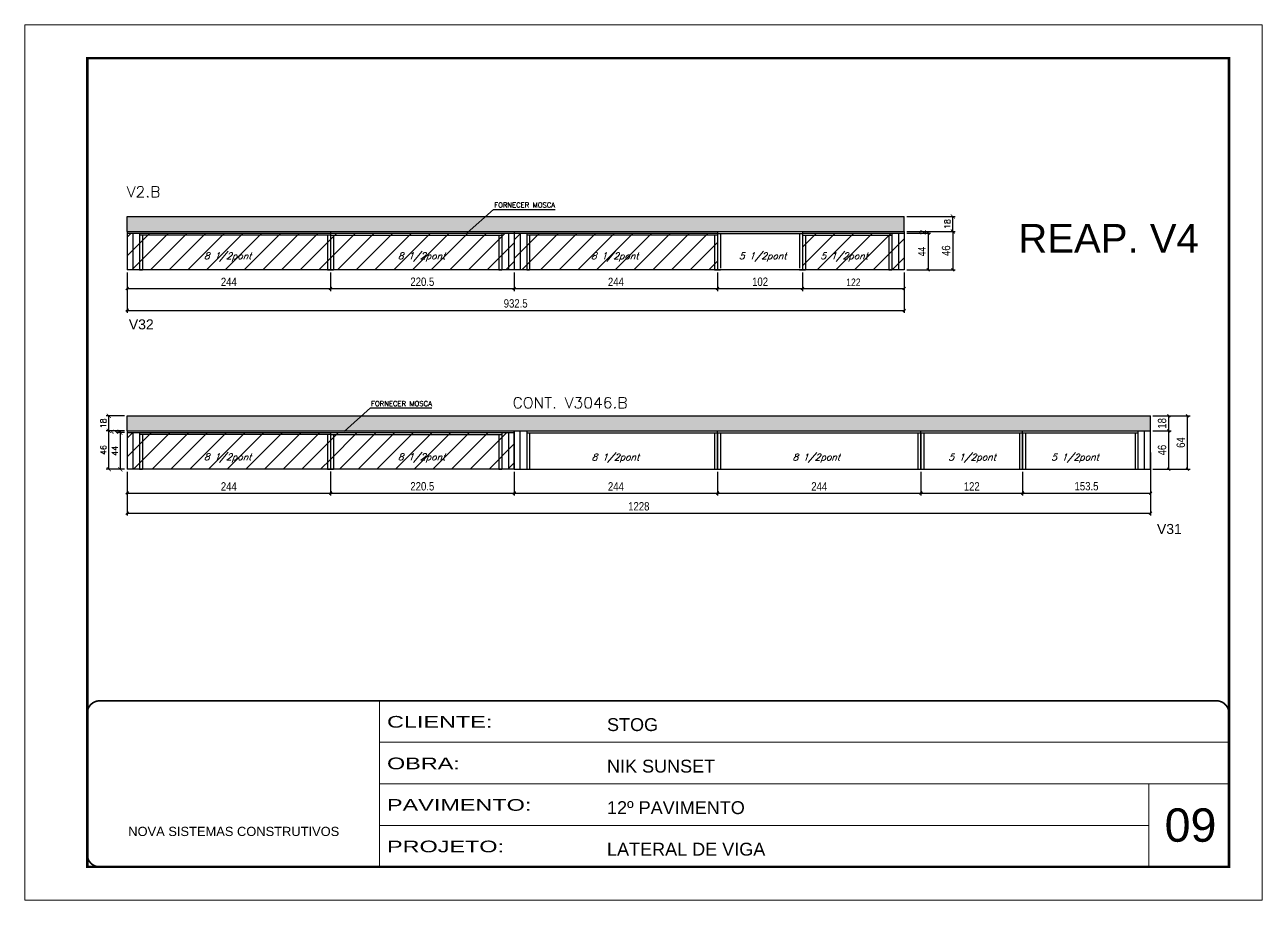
# Model space of a CAD drawing. Extents: x -10448 to -1189, y -11772 to 17235.
# Drawn here: x -10448 to -8963, y 13497 to 14547 of the extents above; entities that cross this region are included whole.
import ezdxf

# ---------------------------------------------------------------- set-up
doc = ezdxf.new("R2010")
doc.units = 0
doc.linetypes.add('CONTINUO', pattern=[0])
doc.linetypes.add('DASHED', pattern=[0.75, 0.5, -0.25])
for name, color, linetype in [('5', 5, 'Continuous'), ('COTA', 241, 'Continuous'), ('Painéis', 200, 'Continuous'), ('PONTALETE', 7, 'Continuous'), ('Reaproveitamento', 251, 'Continuous'), ('SARR_2.2x7', 40, 'Continuous'), ('SARR_3.5x7', 81, 'Continuous'), ('texto', 7, 'Continuous')]:
    doc.layers.add(name, color=color, linetype=linetype)
for name, color, linetype, lineweight in [('CARIMBO', 255, 'Continuous', 9), ('Folhas', 255, 'Continuous', 9), ('SARRAFO DE PRESSAO', 251, 'DASHED', 9), ('Texto Seção', 7, 'Continuous', 15)]:
    doc.layers.add(name, color=color, linetype=linetype, lineweight=lineweight)
doc.styles.add('ARIAL', font='arial.ttf')
doc.styles.add('COTA TECNICA', font='techl___.ttf', dxfattribs={"height": 10})
doc.styles.add('COTA TECNICA-50', font='techl___.ttf', dxfattribs={"height": 9})
doc.styles.add('REGUA-120', font='ROMANS.shx', dxfattribs={"height": 15})
doc.styles.add('Romans', font='romans.shx')
doc.styles.get("Standard").update_dxf_attribs({"font": 'arial.ttf'})
doc.styles.add('Tecnologia', font='')
doc.styles.get('Tecnologia').set_extended_font_data('Forgotten Futurist')
doc.dimstyles.new('COTA PAINEL-50', dxfattribs={"dimtxt": 9, "dimasz": 3, "dimexe": 3, "dimexo": 3, "dimgap": 3, "dimtad": 1, "dimdec": 1, "dimzin": 12, "dimdsep": 46, "dimtxsty": 'COTA TECNICA-50', "dimblk1": 'OBLIQUE', "dimblk2": 'OBLIQUE', "dimsah": 1, "dimcen": 0.9, "dimclrd": 4, "dimclre": 4, "dimclrt": 240, "dimadec": 1, "dimazin": 3, "dimtfac": 1, "dimtdec": 1, "dimtmove": 0, "dimatfit": 3, "dimfxl": 1, "dimtolj": 1, "dimtzin": 12, "dimarcsym": 0})
doc.dimstyles.new('Cota Paínel', dxfattribs={"dimtxt": 7, "dimasz": 5, "dimexe": 3, "dimexo": 3, "dimgap": 3, "dimtad": 1, "dimdec": 1, "dimzin": 12, "dimdsep": 46, "dimtxsty": 'Romans', "dimblk": 'ARCHTICK', "dimcen": 0, "dimclrd": 4, "dimclre": 4, "dimclrt": 1, "dimadec": 1, "dimazin": 3, "dimtfac": 1, "dimtdec": 1, "dimtmove": 0, "dimatfit": 3, "dimldrblk": 'OBLIQUE', "dimfxl": 1, "dimtolj": 1, "dimtzin": 12, "dimarcsym": 0})
doc.dimstyles.new('PAINEL', dxfattribs={"dimtxt": 10, "dimasz": 3, "dimexe": 3, "dimexo": 3, "dimgap": 3, "dimtad": 1, "dimdec": 1, "dimzin": 12, "dimdsep": 46, "dimtxsty": 'COTA TECNICA', "dimblk1": 'OBLIQUE', "dimblk2": 'OBLIQUE', "dimsah": 1, "dimcen": 0.9, "dimclrd": 4, "dimclre": 4, "dimclrt": 240, "dimadec": 1, "dimazin": 3, "dimtfac": 1, "dimtdec": 1, "dimtmove": 0, "dimatfit": 3, "dimfxl": 1, "dimtolj": 1, "dimtzin": 12, "dimarcsym": 0})
pattern_1 = [(45, (-139570.518, -17090.327), (-11.2253202, 11.2253202), [])]
pattern_2 = [(45, (-139570.518, -17107.024), (-11.2253202, 11.2253202), [])]

# ---------------------------------------------------------------- blocks, each defined once
blk = doc.blocks.new('9999999999')
at = {"color": 30, "linetype": 'CONTINUO'}
for p, q in [((98564.6, 34230.2), (98564.6, 34429.4)), ((98564.6, 34379.6), (99584, 34379.6)), ((98564.6, 34329.8), (99488, 34329.8)), ((99584, 34329.8), (99488, 34329.8)), ((99488, 34329.8), (99488, 34230.2)), ((98564.6, 34280), (99488, 34280))]:
    blk.add_line(p, q, dxfattribs=at)
at = {"color": 30, "linetype": 'CONTINUO', "const_width": 2}
blk.add_lwpolyline([(99584, 34230.2), (99584, 34414.4, 0.414214), (99569, 34429.4), (98229, 34429.4, 0.414214), (98214, 34414.4), (98214, 34245.2, 0.414214), (98229, 34230.2), (99584, 34230.2)], format="xyb", dxfattribs=at)
at = {"layer": 'Folhas'}
blk.add_lwpolyline([(98139, 34190.2), (99624, 34190.2), (99624, 35240.2), (98139, 35240.2)], close=True, dxfattribs=at)
at = {"layer": 'Folhas', "color": 30, "const_width": 3}
blk.add_lwpolyline([(98214, 34230.2), (99584, 34230.2), (99584, 35200.2), (98214, 35200.2)], close=True, dxfattribs=at)
at = {"color": 7, "linetype": 'Continuous', "ltscale": 5, "style": 'ARIAL'}
for s, height, p in [('STOG', 15.48, (98837.7, 34393.1)), ('NIK SUNSET', 15.48, (98837.7, 34343.3)), ('12º PAVIMENTO', 15.483, (98837.7, 34293.5)), ('NOVA SISTEMAS CONSTRUTIVOS', 11.059, (98263.2, 34267.2)), ('LATERAL DE VIGA', 15.483, (98837.7, 34243.7))]:
    blk.add_text(s, height=height, dxfattribs=at).set_placement(p)
at = {"layer": 'Folhas', "color": 7, "style": 'Tecnologia', "width": 1.5}
for s, p in [('CLIENTE:', (98573.7, 34397.2)), ('OBRA:', (98573.7, 34347.3)), ('PAVIMENTO:', (98573.7, 34297.5)), ('PROJETO:', (98573.7, 34247.7))]:
    blk.add_text(s, height=14, dxfattribs=at).set_placement(p)
blk = doc.blocks.new('_Oblique')
at = {"color": 0, "linetype": 'ByBlock', "lineweight": -2}
blk.add_line((-0.5, -0.5), (0.5, 0.5), dxfattribs=at)
blk = doc.blocks.new('*D129')
at = {"layer": 'COTA', "color": 4, "linetype": 'ByBlock', "lineweight": -2, "transparency": 16777216}
for p, q in [((-10325.4, 14250.1), (-10325.4, 14227.7)), ((-10081.4, 14250.1), (-10081.4, 14227.7)), ((-10325.4, 14230.7), (-10081.4, 14230.7))]:
    blk.add_line(p, q, dxfattribs=at)
at = {"layer": 'Defpoints', "color": 0, "linetype": 'ByBlock', "transparency": 16777216}
for p in [(-10325.4, 14253.1), (-10081.4, 14253.1), (-10081.4, 14230.7)]:
    blk.add_point(p, dxfattribs=at)
at = {"layer": 'COTA', "color": 4, "linetype": 'ByBlock', "lineweight": -2, "transparency": 16777216, "xscale": 3, "yscale": 3, "zscale": 3, "rotation": 180}
blk.add_blockref('_Oblique', (-10325.4, 14230.7), dxfattribs=at)
at = {"layer": 'COTA', "color": 4, "linetype": 'ByBlock', "lineweight": -2, "transparency": 16777216, "xscale": 3, "yscale": 3, "zscale": 3}
blk.add_blockref('_Oblique', (-10081.4, 14230.7), dxfattribs=at)
at = {"layer": 'COTA', "color": 240, "linetype": 'ByBlock', "transparency": 16777216, "insert": (-10203.4, 14238.7), "char_height": 10, "attachment_point": 5, "style": 'COTA TECNICA'}
blk.add_mtext('\\A1;244', dxfattribs=at)
blk = doc.blocks.new('*D130')
at = {"layer": 'COTA', "color": 4, "linetype": 'ByBlock', "lineweight": -2, "transparency": 16777216}
for p, q in [((-10081.4, 14250.1), (-10081.4, 14227.7)), ((-9860.9, 14250.1), (-9860.9, 14227.7)), ((-10081.4, 14230.7), (-9860.9, 14230.7))]:
    blk.add_line(p, q, dxfattribs=at)
at = {"layer": 'Defpoints', "color": 0, "linetype": 'ByBlock', "transparency": 16777216}
for p in [(-10081.4, 14253.1), (-9860.9, 14253.1), (-9860.9, 14230.7)]:
    blk.add_point(p, dxfattribs=at)
at = {"layer": 'COTA', "color": 4, "linetype": 'ByBlock', "lineweight": -2, "transparency": 16777216, "xscale": 3, "yscale": 3, "zscale": 3, "rotation": 180}
blk.add_blockref('_Oblique', (-10081.4, 14230.7), dxfattribs=at)
at = {"layer": 'COTA', "color": 4, "linetype": 'ByBlock', "lineweight": -2, "transparency": 16777216, "xscale": 3, "yscale": 3, "zscale": 3}
blk.add_blockref('_Oblique', (-9860.9, 14230.7), dxfattribs=at)
at = {"layer": 'COTA', "color": 240, "linetype": 'ByBlock', "transparency": 16777216, "insert": (-9971.2, 14238.8), "char_height": 10, "attachment_point": 5, "style": 'COTA TECNICA'}
blk.add_mtext('\\A1;220.5', dxfattribs=at)
blk = doc.blocks.new('*D131')
at = {"layer": 'COTA', "color": 4, "linetype": 'ByBlock', "lineweight": -2, "transparency": 16777216}
for p, q in [((-10325.4, 14250.1), (-10325.4, 14201.5)), ((-9392.9, 14250.1), (-9392.9, 14201.5)), ((-10325.4, 14204.5), (-9392.9, 14204.5))]:
    blk.add_line(p, q, dxfattribs=at)
at = {"layer": 'Defpoints', "color": 0, "linetype": 'ByBlock', "transparency": 16777216}
for p in [(-10325.4, 14253.1), (-9392.9, 14253.1), (-9392.9, 14204.5)]:
    blk.add_point(p, dxfattribs=at)
at = {"layer": 'COTA', "color": 4, "linetype": 'ByBlock', "lineweight": -2, "transparency": 16777216, "xscale": 3, "yscale": 3, "zscale": 3, "rotation": 180}
blk.add_blockref('_Oblique', (-10325.4, 14204.5), dxfattribs=at)
at = {"layer": 'COTA', "color": 4, "linetype": 'ByBlock', "lineweight": -2, "transparency": 16777216, "xscale": 3, "yscale": 3, "zscale": 3}
blk.add_blockref('_Oblique', (-9392.9, 14204.5), dxfattribs=at)
at = {"layer": 'COTA', "color": 240, "linetype": 'ByBlock', "transparency": 16777216, "insert": (-9859.2, 14212.8), "char_height": 10, "attachment_point": 5, "style": 'COTA TECNICA'}
blk.add_mtext('\\A1;932.5', dxfattribs=at)
blk = doc.blocks.new('*D138')
at = {"layer": 'COTA', "color": 4, "linetype": 'ByBlock', "lineweight": -2, "transparency": 16777216}
for p, q in [((-9860.9, 14250.1), (-9860.9, 14227.7)), ((-9616.9, 14250.1), (-9616.9, 14227.7)), ((-9860.9, 14230.7), (-9616.9, 14230.7))]:
    blk.add_line(p, q, dxfattribs=at)
at = {"layer": 'Defpoints', "color": 0, "linetype": 'ByBlock', "transparency": 16777216}
for p in [(-9860.9, 14253.1), (-9616.9, 14253.1), (-9616.9, 14230.7)]:
    blk.add_point(p, dxfattribs=at)
at = {"layer": 'COTA', "color": 4, "linetype": 'ByBlock', "lineweight": -2, "transparency": 16777216, "xscale": 3, "yscale": 3, "zscale": 3, "rotation": 180}
blk.add_blockref('_Oblique', (-9860.9, 14230.7), dxfattribs=at)
at = {"layer": 'COTA', "color": 4, "linetype": 'ByBlock', "lineweight": -2, "transparency": 16777216, "xscale": 3, "yscale": 3, "zscale": 3}
blk.add_blockref('_Oblique', (-9616.9, 14230.7), dxfattribs=at)
at = {"layer": 'COTA', "color": 240, "linetype": 'ByBlock', "transparency": 16777216, "insert": (-9738.9, 14238.7), "char_height": 10, "attachment_point": 5, "style": 'COTA TECNICA'}
blk.add_mtext('\\A1;244', dxfattribs=at)
blk = doc.blocks.new('*D132')
at = {"layer": 'COTA', "color": 4, "linetype": 'ByBlock', "lineweight": -2, "transparency": 16777216}
for p, q in [((-9616.9, 14250.1), (-9616.9, 14227.7)), ((-9514.9, 14250.1), (-9514.9, 14227.7)), ((-9616.9, 14230.7), (-9514.9, 14230.7))]:
    blk.add_line(p, q, dxfattribs=at)
at = {"layer": 'Defpoints', "color": 0, "linetype": 'ByBlock', "transparency": 16777216}
for p in [(-9616.9, 14253.1), (-9514.9, 14253.1), (-9514.9, 14230.7)]:
    blk.add_point(p, dxfattribs=at)
at = {"layer": 'COTA', "color": 4, "linetype": 'ByBlock', "lineweight": -2, "transparency": 16777216, "xscale": 3, "yscale": 3, "zscale": 3, "rotation": 180}
blk.add_blockref('_Oblique', (-9616.9, 14230.7), dxfattribs=at)
at = {"layer": 'COTA', "color": 4, "linetype": 'ByBlock', "lineweight": -2, "transparency": 16777216, "xscale": 3, "yscale": 3, "zscale": 3}
blk.add_blockref('_Oblique', (-9514.9, 14230.7), dxfattribs=at)
at = {"layer": 'COTA', "color": 240, "linetype": 'ByBlock', "transparency": 16777216, "insert": (-9565.9, 14238.8), "char_height": 10, "attachment_point": 5, "style": 'COTA TECNICA'}
blk.add_mtext('\\A1;102', dxfattribs=at)
blk = doc.blocks.new('*D139')
at = {"layer": 'COTA', "color": 4, "linetype": 'ByBlock', "lineweight": -2, "transparency": 16777216}
for p, q in [((-9389.9, 14299.1), (-9331.6, 14299.1)), ((-9334.6, 14299.1), (-9334.6, 14253.1)), ((-9389.9, 14253.1), (-9331.6, 14253.1))]:
    blk.add_line(p, q, dxfattribs=at)
at = {"layer": 'Defpoints', "color": 0, "linetype": 'ByBlock', "transparency": 16777216}
for p in [(-9392.9, 14299.1), (-9392.9, 14253.1), (-9334.6, 14253.1)]:
    blk.add_point(p, dxfattribs=at)
at = {"layer": 'COTA', "color": 4, "linetype": 'ByBlock', "lineweight": -2, "transparency": 16777216, "xscale": 3, "yscale": 3, "zscale": 3}
for p, rotation in [((-9334.6, 14299.1), 90), ((-9334.6, 14253.1), 270)]:
    blk.add_blockref('_Oblique', p, dxfattribs=dict(at, rotation=rotation))
at = {"layer": 'COTA', "color": 240, "linetype": 'ByBlock', "transparency": 16777216, "insert": (-9342.7, 14276.1), "char_height": 10, "attachment_point": 5, "rotation": 90, "style": 'COTA TECNICA'}
blk.add_mtext('\\A1;46', dxfattribs=at)
blk = doc.blocks.new('*D133')
at = {"layer": 'COTA', "color": 4, "linetype": 'ByBlock', "lineweight": -2, "transparency": 16777216}
for p, q in [((-10325.4, 14011), (-10325.4, 13982.4)), ((-10081.4, 14011.4), (-10081.4, 13982.4)), ((-10325.4, 13985.4), (-10081.4, 13985.4))]:
    blk.add_line(p, q, dxfattribs=at)
at = {"layer": 'Defpoints', "color": 0, "linetype": 'ByBlock', "transparency": 16777216}
for p in [(-10325.4, 14014), (-10081.4, 14014.4), (-10081.4, 13985.4)]:
    blk.add_point(p, dxfattribs=at)
at = {"layer": 'COTA', "color": 4, "linetype": 'ByBlock', "lineweight": -2, "transparency": 16777216, "xscale": 3, "yscale": 3, "zscale": 3, "rotation": 180}
blk.add_blockref('_Oblique', (-10325.4, 13985.4), dxfattribs=at)
at = {"layer": 'COTA', "color": 4, "linetype": 'ByBlock', "lineweight": -2, "transparency": 16777216, "xscale": 3, "yscale": 3, "zscale": 3}
blk.add_blockref('_Oblique', (-10081.4, 13985.4), dxfattribs=at)
at = {"layer": 'COTA', "color": 240, "linetype": 'ByBlock', "transparency": 16777216, "insert": (-10203.4, 13993.4), "char_height": 10, "attachment_point": 5, "style": 'COTA TECNICA'}
blk.add_mtext('\\A1;244', dxfattribs=at)
blk = doc.blocks.new('*D134')
at = {"layer": 'COTA', "color": 4, "linetype": 'ByBlock', "lineweight": -2, "transparency": 16777216}
for p, q in [((-10081.4, 14011.4), (-10081.4, 13982.4)), ((-9860.9, 14011), (-9860.9, 13982.4)), ((-10081.4, 13985.4), (-9860.9, 13985.4))]:
    blk.add_line(p, q, dxfattribs=at)
at = {"layer": 'Defpoints', "color": 0, "linetype": 'ByBlock', "transparency": 16777216}
for p in [(-10081.4, 14014.4), (-9860.9, 14014), (-9860.9, 13985.4)]:
    blk.add_point(p, dxfattribs=at)
at = {"layer": 'COTA', "color": 4, "linetype": 'ByBlock', "lineweight": -2, "transparency": 16777216, "xscale": 3, "yscale": 3, "zscale": 3, "rotation": 180}
blk.add_blockref('_Oblique', (-10081.4, 13985.4), dxfattribs=at)
at = {"layer": 'COTA', "color": 4, "linetype": 'ByBlock', "lineweight": -2, "transparency": 16777216, "xscale": 3, "yscale": 3, "zscale": 3}
blk.add_blockref('_Oblique', (-9860.9, 13985.4), dxfattribs=at)
at = {"layer": 'COTA', "color": 240, "linetype": 'ByBlock', "transparency": 16777216, "insert": (-9971.2, 13993.5), "char_height": 10, "attachment_point": 5, "style": 'COTA TECNICA'}
blk.add_mtext('\\A1;220.5', dxfattribs=at)
blk = doc.blocks.new('*D135')
at = {"layer": 'COTA', "color": 4, "linetype": 'ByBlock', "lineweight": -2, "transparency": 16777216}
for p, q in [((-9097.4, 14034), (-9097.4, 13958.4)), ((-10325.4, 14011), (-10325.4, 13958.4)), ((-10325.4, 13961.4), (-9097.4, 13961.4))]:
    blk.add_line(p, q, dxfattribs=at)
at = {"layer": 'Defpoints', "color": 0, "linetype": 'ByBlock', "transparency": 16777216}
for p in [(-9097.4, 14037), (-10325.4, 14014), (-9097.4, 13961.4)]:
    blk.add_point(p, dxfattribs=at)
at = {"layer": 'COTA', "color": 4, "linetype": 'ByBlock', "lineweight": -2, "transparency": 16777216, "xscale": 3, "yscale": 3, "zscale": 3, "rotation": 180}
blk.add_blockref('_Oblique', (-10325.4, 13961.4), dxfattribs=at)
at = {"layer": 'COTA', "color": 4, "linetype": 'ByBlock', "lineweight": -2, "transparency": 16777216, "xscale": 3, "yscale": 3, "zscale": 3}
blk.add_blockref('_Oblique', (-9097.4, 13961.4), dxfattribs=at)
at = {"layer": 'COTA', "color": 240, "linetype": 'ByBlock', "transparency": 16777216, "insert": (-9711.4, 13969.5), "char_height": 10, "attachment_point": 5, "style": 'COTA TECNICA'}
blk.add_mtext('\\A1;1228', dxfattribs=at)
blk = doc.blocks.new('*D136')
at = {"layer": 'COTA', "color": 4, "linetype": 'ByBlock', "lineweight": -2, "transparency": 16777216}
for p, q in [((-9389.9, 14297.1), (-9361.2, 14297.1)), ((-9364.2, 14297.1), (-9364.2, 14253.1)), ((-9389.9, 14253.1), (-9361.2, 14253.1))]:
    blk.add_line(p, q, dxfattribs=at)
at = {"layer": 'Defpoints', "color": 0, "linetype": 'ByBlock', "transparency": 16777216}
for p in [(-9392.9, 14297.1), (-9392.9, 14253.1), (-9364.2, 14253.1)]:
    blk.add_point(p, dxfattribs=at)
at = {"layer": 'COTA', "color": 4, "linetype": 'ByBlock', "lineweight": -2, "transparency": 16777216, "xscale": 3, "yscale": 3, "zscale": 3}
for p, rotation in [((-9364.2, 14297.1), 90), ((-9364.2, 14253.1), 270)]:
    blk.add_blockref('_Oblique', p, dxfattribs=dict(at, rotation=rotation))
at = {"layer": 'COTA', "color": 240, "linetype": 'ByBlock', "transparency": 16777216, "insert": (-9371.8, 14275.1), "char_height": 9, "attachment_point": 5, "rotation": 90, "style": 'COTA TECNICA-50'}
blk.add_mtext('\\A1;44', dxfattribs=at)
blk = doc.blocks.new('*D137')
at = {"layer": 'COTA', "color": 4, "linetype": 'ByBlock', "lineweight": -2, "transparency": 16777216}
for p, q in [((-9514.9, 14250.1), (-9514.9, 14227.7)), ((-9392.9, 14250.1), (-9392.9, 14227.7)), ((-9514.9, 14230.7), (-9392.9, 14230.7))]:
    blk.add_line(p, q, dxfattribs=at)
at = {"layer": 'Defpoints', "color": 0, "linetype": 'ByBlock', "transparency": 16777216}
for p in [(-9514.9, 14253.1), (-9392.9, 14253.1), (-9392.9, 14230.7)]:
    blk.add_point(p, dxfattribs=at)
at = {"layer": 'COTA', "color": 4, "linetype": 'ByBlock', "lineweight": -2, "transparency": 16777216, "xscale": 3, "yscale": 3, "zscale": 3, "rotation": 180}
blk.add_blockref('_Oblique', (-9514.9, 14230.7), dxfattribs=at)
at = {"layer": 'COTA', "color": 4, "linetype": 'ByBlock', "lineweight": -2, "transparency": 16777216, "xscale": 3, "yscale": 3, "zscale": 3}
blk.add_blockref('_Oblique', (-9392.9, 14230.7), dxfattribs=at)
at = {"layer": 'COTA', "color": 240, "linetype": 'ByBlock', "transparency": 16777216, "insert": (-9453.9, 14238.2), "char_height": 9, "attachment_point": 5, "style": 'COTA TECNICA-50'}
blk.add_mtext('\\A1;122', dxfattribs=at)
blk = doc.blocks.new('*D140')
at = {"layer": 'COTA', "color": 4, "lineweight": -2, "transparency": 16777216}
for p, q in [((-9389.9, 14299.1), (-9361.2, 14299.1)), ((-9389.9, 14297.1), (-9361.2, 14297.1)), ((-9364.2, 14297.1), (-9364.2, 14299.1))]:
    blk.add_line(p, q, dxfattribs=at)
at = {"layer": 'Defpoints', "color": 0, "transparency": 16777216}
for p in [(-9392.9, 14299.1), (-9392.9, 14297.1), (-9364.2, 14299.1)]:
    blk.add_point(p, dxfattribs=at)
at = {"layer": 'COTA', "color": 1, "transparency": 16777216, "insert": (-9370.7, 14298.1), "char_height": 7, "attachment_point": 5, "rotation": 90, "style": 'Romans'}
blk.add_mtext('\\A1;2', dxfattribs=at)
blk = doc.blocks.new('_ArchTick')
at = {"color": 0, "linetype": 'ByBlock', "const_width": 0.15}
blk.add_lwpolyline([(-0.5, -0.5), (0.5, 0.5)], dxfattribs=at)
blk = doc.blocks.new('*D141')
at = {"layer": 'COTA', "color": 4, "lineweight": -2, "transparency": 16777216}
for p, q in [((-9389.9, 14317.1), (-9331.6, 14317.1)), ((-9334.6, 14299.1), (-9334.6, 14317.1)), ((-9389.9, 14299.1), (-9331.6, 14299.1))]:
    blk.add_line(p, q, dxfattribs=at)
at = {"layer": 'Defpoints', "color": 0, "transparency": 16777216}
for p in [(-9392.9, 14317.1), (-9334.6, 14317.1), (-9392.9, 14299.1)]:
    blk.add_point(p, dxfattribs=at)
at = {"layer": 'COTA', "color": 4, "lineweight": -2, "transparency": 16777216, "xscale": 5, "yscale": 5, "zscale": 5}
for p, rotation in [((-9334.6, 14317.1), 90), ((-9334.6, 14299.1), 270)]:
    blk.add_blockref('_ArchTick', p, dxfattribs=dict(at, rotation=rotation))
at = {"layer": 'COTA', "color": 1, "transparency": 16777216, "insert": (-9341.1, 14308.1), "char_height": 7, "attachment_point": 5, "rotation": 90, "style": 'Romans'}
blk.add_mtext('\\A1;18', dxfattribs=at)
blk = doc.blocks.new('*D142')
at = {"layer": 'COTA', "color": 4, "linetype": 'ByBlock', "lineweight": -2, "transparency": 16777216}
for p, q in [((-9094.4, 14060), (-9072.4, 14060)), ((-9075.4, 14014), (-9075.4, 14060)), ((-9094.4, 14014), (-9072.4, 14014))]:
    blk.add_line(p, q, dxfattribs=at)
at = {"layer": 'Defpoints', "color": 0, "linetype": 'ByBlock', "transparency": 16777216}
for p in [(-9097.4, 14060), (-9075.4, 14060), (-9097.4, 14014)]:
    blk.add_point(p, dxfattribs=at)
at = {"layer": 'COTA', "color": 4, "linetype": 'ByBlock', "lineweight": -2, "transparency": 16777216, "xscale": 3, "yscale": 3, "zscale": 3}
for p, rotation in [((-9075.4, 14060), 90), ((-9075.4, 14014), 270)]:
    blk.add_blockref('_Oblique', p, dxfattribs=dict(at, rotation=rotation))
at = {"layer": 'COTA', "color": 240, "linetype": 'ByBlock', "transparency": 16777216, "insert": (-9083.5, 14037), "char_height": 10, "attachment_point": 5, "rotation": 90, "style": 'COTA TECNICA'}
blk.add_mtext('\\A1;46', dxfattribs=at)
blk = doc.blocks.new('*D143')
at = {"layer": 'COTA', "color": 4, "linetype": 'ByBlock', "lineweight": -2, "transparency": 16777216}
for p, q in [((-9094.4, 14078), (-9072.4, 14078)), ((-9075.4, 14060), (-9075.4, 14078)), ((-9094.4, 14060), (-9072.4, 14060))]:
    blk.add_line(p, q, dxfattribs=at)
at = {"layer": 'Defpoints', "color": 0, "linetype": 'ByBlock', "transparency": 16777216}
for p in [(-9097.4, 14078), (-9075.4, 14078), (-9097.4, 14060)]:
    blk.add_point(p, dxfattribs=at)
at = {"layer": 'COTA', "color": 4, "linetype": 'ByBlock', "lineweight": -2, "transparency": 16777216, "xscale": 3, "yscale": 3, "zscale": 3}
for p, rotation in [((-9075.4, 14078), 90), ((-9075.4, 14060), 270)]:
    blk.add_blockref('_Oblique', p, dxfattribs=dict(at, rotation=rotation))
at = {"layer": 'COTA', "color": 240, "linetype": 'ByBlock', "transparency": 16777216, "insert": (-9083.5, 14069), "char_height": 10, "attachment_point": 5, "rotation": 90, "style": 'COTA TECNICA'}
blk.add_mtext('\\A1;18', dxfattribs=at)
blk = doc.blocks.new('*D144')
at = {"layer": 'COTA', "color": 4, "linetype": 'ByBlock', "lineweight": -2, "transparency": 16777216}
for p, q in [((-9094.4, 14078), (-9049.9, 14078)), ((-9052.9, 14014), (-9052.9, 14078)), ((-9094.4, 14014), (-9049.9, 14014))]:
    blk.add_line(p, q, dxfattribs=at)
at = {"layer": 'Defpoints', "color": 0, "linetype": 'ByBlock', "transparency": 16777216}
for p in [(-9097.4, 14078), (-9052.9, 14078), (-9097.4, 14014)]:
    blk.add_point(p, dxfattribs=at)
at = {"layer": 'COTA', "color": 4, "linetype": 'ByBlock', "lineweight": -2, "transparency": 16777216, "xscale": 3, "yscale": 3, "zscale": 3}
for p, rotation in [((-9052.9, 14078), 90), ((-9052.9, 14014), 270)]:
    blk.add_blockref('_Oblique', p, dxfattribs=dict(at, rotation=rotation))
at = {"layer": 'COTA', "color": 240, "linetype": 'ByBlock', "transparency": 16777216, "insert": (-9061, 14046), "char_height": 10, "attachment_point": 5, "rotation": 90, "style": 'COTA TECNICA'}
blk.add_mtext('\\A1;64', dxfattribs=at)
blk = doc.blocks.new('*D145')
at = {"layer": 'COTA', "color": 4, "linetype": 'ByBlock', "lineweight": -2, "transparency": 16777216}
for p, q in [((-9860.9, 14011), (-9860.9, 13982.4)), ((-9616.9, 14011), (-9616.9, 13982.4)), ((-9860.9, 13985.4), (-9616.9, 13985.4))]:
    blk.add_line(p, q, dxfattribs=at)
at = {"layer": 'Defpoints', "color": 0, "linetype": 'ByBlock', "transparency": 16777216}
for p in [(-9860.9, 14014), (-9616.9, 14014), (-9616.9, 13985.4)]:
    blk.add_point(p, dxfattribs=at)
at = {"layer": 'COTA', "color": 4, "linetype": 'ByBlock', "lineweight": -2, "transparency": 16777216, "xscale": 3, "yscale": 3, "zscale": 3, "rotation": 180}
blk.add_blockref('_Oblique', (-9860.9, 13985.4), dxfattribs=at)
at = {"layer": 'COTA', "color": 4, "linetype": 'ByBlock', "lineweight": -2, "transparency": 16777216, "xscale": 3, "yscale": 3, "zscale": 3}
blk.add_blockref('_Oblique', (-9616.9, 13985.4), dxfattribs=at)
at = {"layer": 'COTA', "color": 240, "linetype": 'ByBlock', "transparency": 16777216, "insert": (-9738.9, 13993.4), "char_height": 10, "attachment_point": 5, "style": 'COTA TECNICA'}
blk.add_mtext('\\A1;244', dxfattribs=at)
blk = doc.blocks.new('*D146')
at = {"layer": 'COTA', "color": 4, "linetype": 'ByBlock', "lineweight": -2, "transparency": 16777216}
for p, q in [((-9616.9, 14011), (-9616.9, 13982.4)), ((-9372.9, 14011), (-9372.9, 13982.4)), ((-9616.9, 13985.4), (-9372.9, 13985.4))]:
    blk.add_line(p, q, dxfattribs=at)
at = {"layer": 'Defpoints', "color": 0, "linetype": 'ByBlock', "transparency": 16777216}
for p in [(-9616.9, 14014), (-9372.9, 14014), (-9372.9, 13985.4)]:
    blk.add_point(p, dxfattribs=at)
at = {"layer": 'COTA', "color": 4, "linetype": 'ByBlock', "lineweight": -2, "transparency": 16777216, "xscale": 3, "yscale": 3, "zscale": 3, "rotation": 180}
blk.add_blockref('_Oblique', (-9616.9, 13985.4), dxfattribs=at)
at = {"layer": 'COTA', "color": 4, "linetype": 'ByBlock', "lineweight": -2, "transparency": 16777216, "xscale": 3, "yscale": 3, "zscale": 3}
blk.add_blockref('_Oblique', (-9372.9, 13985.4), dxfattribs=at)
at = {"layer": 'COTA', "color": 240, "linetype": 'ByBlock', "transparency": 16777216, "insert": (-9494.9, 13993.4), "char_height": 10, "attachment_point": 5, "style": 'COTA TECNICA'}
blk.add_mtext('\\A1;244', dxfattribs=at)
blk = doc.blocks.new('*D147')
at = {"layer": 'COTA', "color": 4, "linetype": 'ByBlock', "lineweight": -2, "transparency": 16777216}
for p, q in [((-9250.9, 14011), (-9250.9, 13982.4)), ((-9250.9, 13985.4), (-9097.4, 13985.4)), ((-9097.4, 13986.7), (-9097.4, 13982.4))]:
    blk.add_line(p, q, dxfattribs=at)
at = {"layer": 'Defpoints', "color": 0, "linetype": 'ByBlock', "transparency": 16777216}
for p in [(-9250.9, 14014), (-9097.4, 13989.7), (-9097.4, 13985.4)]:
    blk.add_point(p, dxfattribs=at)
at = {"layer": 'COTA', "color": 4, "linetype": 'ByBlock', "lineweight": -2, "transparency": 16777216, "xscale": 3, "yscale": 3, "zscale": 3, "rotation": 180}
blk.add_blockref('_Oblique', (-9250.9, 13985.4), dxfattribs=at)
at = {"layer": 'COTA', "color": 4, "linetype": 'ByBlock', "lineweight": -2, "transparency": 16777216, "xscale": 3, "yscale": 3, "zscale": 3}
blk.add_blockref('_Oblique', (-9097.4, 13985.4), dxfattribs=at)
at = {"layer": 'COTA', "color": 240, "linetype": 'ByBlock', "transparency": 16777216, "insert": (-9174.2, 13993.6), "char_height": 10, "attachment_point": 5, "style": 'COTA TECNICA'}
blk.add_mtext('\\A1;153.5', dxfattribs=at)
blk = doc.blocks.new('*D148')
at = {"layer": 'COTA', "color": 4, "linetype": 'ByBlock', "lineweight": -2, "transparency": 16777216}
for p, q in [((-9372.9, 14011), (-9372.9, 13982.4)), ((-9250.9, 14011), (-9250.9, 13982.4)), ((-9372.9, 13985.4), (-9250.9, 13985.4))]:
    blk.add_line(p, q, dxfattribs=at)
at = {"layer": 'Defpoints', "color": 0, "linetype": 'ByBlock', "transparency": 16777216}
for p in [(-9372.9, 14014), (-9250.9, 14014), (-9250.9, 13985.4)]:
    blk.add_point(p, dxfattribs=at)
at = {"layer": 'COTA', "color": 4, "linetype": 'ByBlock', "lineweight": -2, "transparency": 16777216, "xscale": 3, "yscale": 3, "zscale": 3, "rotation": 180}
blk.add_blockref('_Oblique', (-9372.9, 13985.4), dxfattribs=at)
at = {"layer": 'COTA', "color": 4, "linetype": 'ByBlock', "lineweight": -2, "transparency": 16777216, "xscale": 3, "yscale": 3, "zscale": 3}
blk.add_blockref('_Oblique', (-9250.9, 13985.4), dxfattribs=at)
at = {"layer": 'COTA', "color": 240, "linetype": 'ByBlock', "transparency": 16777216, "insert": (-9311.9, 13993.4), "char_height": 10, "attachment_point": 5, "style": 'COTA TECNICA'}
blk.add_mtext('\\A1;122', dxfattribs=at)
blk = doc.blocks.new('*D149')
at = {"layer": 'COTA', "color": 4, "lineweight": -2, "transparency": 16777216}
for p, q in [((-10328.4, 14060), (-10350.4, 14060)), ((-10347.4, 14014), (-10347.4, 14060)), ((-10328.4, 14014), (-10350.4, 14014))]:
    blk.add_line(p, q, dxfattribs=at)
at = {"layer": 'Defpoints', "color": 0, "transparency": 16777216}
for p in [(-10347.4, 14060), (-10325.4, 14060), (-10325.4, 14014)]:
    blk.add_point(p, dxfattribs=at)
at = {"layer": 'COTA', "color": 4, "lineweight": -2, "transparency": 16777216, "xscale": 5, "yscale": 5, "zscale": 5}
for p, rotation in [((-10347.4, 14060), 90), ((-10347.4, 14014), 270)]:
    blk.add_blockref('_ArchTick', p, dxfattribs=dict(at, rotation=rotation))
at = {"layer": 'COTA', "color": 1, "transparency": 16777216, "insert": (-10353.9, 14037), "char_height": 7, "attachment_point": 5, "rotation": 90, "style": 'Romans'}
blk.add_mtext('\\A1;46', dxfattribs=at)
blk = doc.blocks.new('*D150')
at = {"layer": 'COTA', "color": 4, "lineweight": -2, "transparency": 16777216}
for p, q in [((-10328.4, 14060), (-10336.6, 14060)), ((-10328.4, 14058), (-10336.6, 14058)), ((-10333.6, 14060), (-10333.6, 14058))]:
    blk.add_line(p, q, dxfattribs=at)
at = {"layer": 'Defpoints', "color": 0, "transparency": 16777216}
for p in [(-10333.6, 14058), (-10325.4, 14060), (-10325.4, 14058)]:
    blk.add_point(p, dxfattribs=at)
at = {"layer": 'COTA', "color": 1, "transparency": 16777216, "insert": (-10340.1, 14059), "char_height": 7, "attachment_point": 5, "rotation": 90, "style": 'Romans'}
blk.add_mtext('\\A1;2', dxfattribs=at)
blk = doc.blocks.new('*D151')
at = {"layer": 'COTA', "color": 4, "lineweight": -2, "transparency": 16777216}
for p, q in [((-10328.4, 14058), (-10336.6, 14058)), ((-10333.6, 14058), (-10333.6, 14014)), ((-10328.4, 14014), (-10336.6, 14014))]:
    blk.add_line(p, q, dxfattribs=at)
at = {"layer": 'Defpoints', "color": 0, "transparency": 16777216}
for p in [(-10325.4, 14058), (-10333.6, 14014), (-10325.4, 14014)]:
    blk.add_point(p, dxfattribs=at)
at = {"layer": 'COTA', "color": 4, "lineweight": -2, "transparency": 16777216, "xscale": 5, "yscale": 5, "zscale": 5}
for p, rotation in [((-10333.6, 14058), 90), ((-10333.6, 14014), 270)]:
    blk.add_blockref('_ArchTick', p, dxfattribs=dict(at, rotation=rotation))
at = {"layer": 'COTA', "color": 1, "transparency": 16777216, "insert": (-10340.1, 14036), "char_height": 7, "attachment_point": 5, "rotation": 90, "style": 'Romans'}
blk.add_mtext('\\A1;44', dxfattribs=at)
blk = doc.blocks.new('*D152')
at = {"layer": 'COTA', "color": 4, "lineweight": -2, "transparency": 16777216}
for p, q in [((-10328.4, 14078), (-10350.4, 14078)), ((-10347.4, 14060), (-10347.4, 14078)), ((-10328.4, 14060), (-10350.4, 14060))]:
    blk.add_line(p, q, dxfattribs=at)
at = {"layer": 'Defpoints', "color": 0, "transparency": 16777216}
for p in [(-10347.4, 14078), (-10325.4, 14078), (-10325.4, 14060)]:
    blk.add_point(p, dxfattribs=at)
at = {"layer": 'COTA', "color": 4, "lineweight": -2, "transparency": 16777216, "xscale": 5, "yscale": 5, "zscale": 5}
for p, rotation in [((-10347.4, 14078), 90), ((-10347.4, 14060), 270)]:
    blk.add_blockref('_ArchTick', p, dxfattribs=dict(at, rotation=rotation))
at = {"layer": 'COTA', "color": 1, "transparency": 16777216, "insert": (-10353.9, 14069), "char_height": 7, "attachment_point": 5, "rotation": 90, "style": 'Romans'}
blk.add_mtext('\\A1;18', dxfattribs=at)

msp = doc.modelspace()

# ---------------------------------------------------------------- hatches: boundary and pattern name
at = {"layer": 'COTA', "linetype": 'ByBlock'}
h = msp.add_hatch(dxfattribs=at)
h.set_pattern_fill('AR-CONC', color=256, scale=0.03)
h.paths.add_polyline_path([(-9860.9, 14299.1), (-9392.9, 14299.1), (-9392.9, 14317.1), (-10325.4, 14317.1), (-10325.4, 14299.1)])
h = msp.add_hatch(dxfattribs=at)
h.set_pattern_fill('AR-CONC', color=256, scale=0.03)
h.paths.add_polyline_path([(-10325.4, 14078.03), (-10325.4, 14060.03), (-9860.9, 14060.03), (-9097.4, 14060.03), (-9097.4, 14078.03)])
at = {"layer": 'Reaproveitamento', "linetype": 'ByBlock'}
h = msp.add_hatch(dxfattribs=at)
h.set_pattern_fill('ANSI31', color=256, scale=5)
h.set_pattern_definition(pattern_1)
h.paths.add_polyline_path([(-10081.4, 14253.1), (-10081.4, 14297.1), (-10325.4, 14297.1), (-10325.4, 14253.1)])
h = msp.add_hatch(dxfattribs=at)
h.set_pattern_fill('ANSI31', color=256, scale=5)
h.set_pattern_definition(pattern_1)
h.paths.add_polyline_path([(-10081.4, 14297.1), (-10081.4, 14253.1), (-9860.9, 14253.1), (-9860.9, 14297.1)])
h = msp.add_hatch(dxfattribs=at)
h.set_pattern_fill('ANSI31', color=256, scale=5)
h.set_pattern_definition([(45, (-139596.518, -17090.327), (-11.2253202, 11.2253202), [])])
h.paths.add_polyline_path([(-9860.9, 14297.1), (-9860.9, 14253.1), (-9616.9, 14253.1), (-9616.9, 14297.1)])
h = msp.add_hatch(dxfattribs=at)
h.set_pattern_fill('ANSI31', color=256, scale=5)
h.set_pattern_definition([(45, (-144344.518, -5624.348), (-11.2253202, 11.2253202), [])])
h.paths.add_polyline_path([(-9514.9, 14297.1), (-9514.9, 14253.1), (-9392.9, 14253.1), (-9392.9, 14297.1)])
h = msp.add_hatch(dxfattribs=at)
h.set_pattern_fill('ANSI31', color=256, scale=5)
h.set_pattern_definition(pattern_2)
h.paths.add_polyline_path([(-10081.4, 14014.03), (-10081.4, 14058.03), (-10325.4, 14058.03), (-10325.4, 14014.03)])
h = msp.add_hatch(dxfattribs=at)
h.set_pattern_fill('ANSI31', color=256, scale=5)
h.set_pattern_definition(pattern_2)
h.paths.add_polyline_path([(-10081.4, 14058.03), (-10081.4, 14014.03), (-9860.9, 14014.03), (-9860.9, 14058.03)])

# ---------------------------------------------------------------- linework, layer by layer
at = {"layer": 'COTA', "linetype": 'ByBlock'}
for p, q in [((-10325.4, 14317.1), (-9392.9, 14317.1)), ((-10325.4, 14299.1), (-10325.4, 14317.1)), ((-9392.9, 14299.1), (-9392.9, 14317.1)), ((-9860.9, 14253.1), (-9860.9, 14253.1)), ((-10325.4, 14060.03), (-10325.4, 14078.03)), ((-10325.4, 14078.03), (-9097.4, 14078.03)), ((-9097.4, 14060.03), (-9097.4, 14078.03))]:
    msp.add_line(p, q, dxfattribs=at)
at = {"layer": 'Painéis'}
for p, q in [((-10325.4, 14299.1), (-10325.4, 14253.1)), ((-10325.4, 14299.1), (-9860.9, 14299.1)), ((-10325.4, 14297.1), (-9860.9, 14297.1)), ((-10325.4, 14297.1), (-9860.9, 14297.1)), ((-10325.4, 14297.1), (-10325.4, 14253.1)), ((-10081.4, 14299.1), (-10081.4, 14253.1)), ((-9860.9, 14299.1), (-9860.9, 14253.1)), ((-9860.9, 14299.1), (-9392.9, 14299.1)), ((-9860.9, 14297.1), (-9860.9, 14253.1)), ((-9860.9, 14297.1), (-9860.9, 14253.1)), ((-9860.9, 14297.1), (-9616.9, 14297.1)), ((-9860.9, 14297.1), (-9616.9, 14297.1)), ((-9616.9, 14299.1), (-9616.9, 14253.1)), ((-9514.9, 14299.1), (-9514.9, 14253.1)), ((-9514.9, 14297.1), (-9392.9, 14297.1)), ((-9514.9, 14297.1), (-9392.9, 14297.1)), ((-9392.9, 14299.1), (-9392.9, 14253.1)), ((-9860.9, 14253.1), (-10325.4, 14253.1)), ((-9860.9, 14253.1), (-10325.4, 14253.1)), ((-9616.9, 14253.1), (-9860.9, 14253.1)), ((-9392.9, 14253.1), (-9860.9, 14253.1)), ((-9392.9, 14253.1), (-9514.9, 14253.1)), ((-10325.4, 14060.03), (-10325.4, 14014.03)), ((-10325.4, 14060.03), (-9860.9, 14060.03)), ((-10325.4, 14058.03), (-9860.9, 14058.03)), ((-10325.4, 14058.03), (-9860.9, 14058.03)), ((-10325.4, 14058.03), (-10325.4, 14014.03)), ((-10081.4, 14058.03), (-10081.4, 14014.03)), ((-9860.9, 14060.03), (-9860.9, 14014.03)), ((-9860.9, 14058.03), (-9860.9, 14014.03)), ((-9860.9, 14014.03), (-10325.4, 14014.03)), ((-9860.9, 14014.03), (-10325.4, 14014.03))]:
    msp.add_line(p, q, dxfattribs=at)
at = {"layer": 'Painéis', "linetype": 'ByBlock'}
for p, q in [((-9860.9, 14060.03), (-9097.4, 14060.03)), ((-9860.9, 14014.03), (-9860.9, 14060.03)), ((-9616.9, 14014.03), (-9616.9, 14060.03)), ((-9372.9, 14014.03), (-9372.9, 14060.03)), ((-9250.9, 14014.03), (-9250.9, 14060.03)), ((-9097.4, 14014.03), (-9097.4, 14060.03)), ((-9860.9, 14014.03), (-9097.4, 14014.03))]:
    msp.add_line(p, q, dxfattribs=at)
at = {"layer": 'SARR_2.2x7', "linetype": 'Continuous'}
for p, q in [((-10318.4, 14297.1), (-10318.4, 14253.1)), ((-10081.4, 14294.9), (-10310.4, 14294.9)), ((-10081.4, 14294.9), (-9875.9, 14294.9)), ((-9867.9, 14297.1), (-9867.9, 14253.1)), ((-9853.9, 14297.1), (-9853.9, 14253.1)), ((-9616.9, 14294.9), (-9845.9, 14294.9)), ((-9616.9, 14296.9), (-9514.9, 14296.9)), ((-9514.9, 14294.9), (-9407.9, 14294.9)), ((-9399.9, 14297.1), (-9399.9, 14253.1)), ((-10318.4, 14253.1), (-10318.4, 14253.1)), ((-9867.9, 14253.1), (-9867.9, 14253.1)), ((-9853.9, 14253.1), (-9853.9, 14253.1)), ((-9399.9, 14253.1), (-9399.9, 14253.1)), ((-10318.4, 14058.03), (-10318.4, 14014.03)), ((-10081.4, 14055.83), (-10310.4, 14055.83)), ((-10081.4, 14055.83), (-9875.9, 14055.83)), ((-9867.9, 14058.03), (-9867.9, 14014.03)), ((-9853.9, 14014.03), (-9853.9, 14060.03)), ((-9845.9, 14057.83), (-9616.9, 14057.83)), ((-9616.9, 14057.83), (-9372.9, 14057.83)), ((-9372.9, 14057.83), (-9250.9, 14057.83)), ((-9250.9, 14057.83), (-9112.4, 14057.83)), ((-9104.4, 14014.03), (-9104.4, 14060.03)), ((-10318.4, 14014.03), (-10318.4, 14014.03)), ((-9867.9, 14014.03), (-9867.9, 14014.03))]:
    msp.add_line(p, q, dxfattribs=at)
at = {"layer": 'SARR_3.5x7'}
for p, q in [((-10310.4, 14297.1), (-10310.4, 14253.1)), ((-10306.9, 14294.9), (-10306.9, 14253.1)), ((-10084.9, 14294.9), (-10084.9, 14253.1)), ((-10077.9, 14294.9), (-10077.9, 14253.1)), ((-9879.4, 14294.9), (-9879.4, 14253.1)), ((-9875.9, 14297.1), (-9875.9, 14253.1)), ((-9845.9, 14297.1), (-9845.9, 14253.1)), ((-9842.4, 14294.9), (-9842.4, 14253.1)), ((-9620.4, 14294.9), (-9620.4, 14253.1)), ((-9613.4, 14296.9), (-9613.4, 14255.1)), ((-9518.4, 14296.9), (-9518.4, 14255.1)), ((-9511.4, 14294.9), (-9511.4, 14253.1)), ((-9411.4, 14294.9), (-9411.4, 14253.1)), ((-9407.9, 14297.1), (-9407.9, 14253.1)), ((-10310.4, 14253.1), (-10306.9, 14253.1)), ((-10084.9, 14253.1), (-10077.9, 14253.1)), ((-10081.4, 14253.1), (-10081.4, 14253.1)), ((-9879.4, 14253.1), (-9875.9, 14253.1)), ((-9845.9, 14253.1), (-9842.4, 14253.1)), ((-9620.4, 14253.1), (-9616.9, 14253.1)), ((-9616.9, 14253.1), (-9613.4, 14253.1)), ((-9616.9, 14253.1), (-9616.9, 14253.1)), ((-9518.4, 14253.1), (-9514.9, 14253.1)), ((-9514.9, 14253.1), (-9511.4, 14253.1)), ((-9411.4, 14253.1), (-9407.9, 14253.1)), ((-10310.4, 14058.03), (-10310.4, 14014.03)), ((-10306.9, 14055.83), (-10306.9, 14014.03)), ((-10084.9, 14055.83), (-10084.9, 14014.03)), ((-10077.9, 14055.83), (-10077.9, 14014.03)), ((-9879.4, 14055.83), (-9879.4, 14014.03)), ((-9875.9, 14058.03), (-9875.9, 14014.03)), ((-9845.9, 14060.03), (-9845.9, 14014.03)), ((-9842.4, 14057.83), (-9842.4, 14014.03)), ((-9620.4, 14057.83), (-9620.4, 14014.03)), ((-9616.9, 14057.83), (-9616.9, 14014.03)), ((-9613.4, 14057.83), (-9613.4, 14014.03)), ((-9376.4, 14057.83), (-9376.4, 14014.03)), ((-9372.9, 14057.83), (-9372.9, 14014.03)), ((-9369.4, 14057.83), (-9369.4, 14014.03)), ((-9254.4, 14057.83), (-9254.4, 14014.03)), ((-9250.9, 14057.83), (-9250.9, 14014.03)), ((-9247.4, 14057.83), (-9247.4, 14014.03)), ((-9115.9, 14057.83), (-9115.9, 14014.03)), ((-9112.4, 14060.03), (-9112.4, 14014.03)), ((-10310.4, 14014.03), (-10306.9, 14014.03)), ((-10084.9, 14014.03), (-10077.9, 14014.03)), ((-10081.4, 14014.03), (-10081.4, 14014.03)), ((-9879.4, 14014.03), (-9875.9, 14014.03)), ((-9845.9, 14014.03), (-9842.4, 14014.03)), ((-9620.4, 14014.03), (-9616.9, 14014.03)), ((-9616.9, 14014.03), (-9613.4, 14014.03)), ((-9376.4, 14014.03), (-9372.9, 14014.03)), ((-9372.9, 14014.03), (-9369.4, 14014.03)), ((-9254.4, 14014.03), (-9250.9, 14014.03)), ((-9250.9, 14014.03), (-9247.4, 14014.03)), ((-9115.9, 14014.03), (-9112.4, 14014.03))]:
    msp.add_line(p, q, dxfattribs=at)

# ---------------------------------------------------------------- block references
at = {"layer": 'SARRAFO DE PRESSAO', "color": 6, "linetype": 'ByBlock'}
msp.add_blockref('9999999999', (-108587.26, -20693.13), dxfattribs=at)

# ---------------------------------------------------------------- texts
at = {"layer": '5', "linetype": 'Continuous'}
for s, p in [('V32', (-10323.36, 14181.73)), ('V31', (-9089.63, 13936.35))]:
    msp.add_text(s, height=12, rotation=0.00004, dxfattribs=at).set_placement(p)
at = {"layer": 'CARIMBO', "style": 'ARIAL'}
msp.add_text('09', height=40, dxfattribs=at).set_placement((-9080.42, 13567.22))
at = {"layer": 'Painéis', "color": 1, "char_height": 6, "attachment_point": 5, "style": 'Romans'}
for insert in [(-9848.29, 14330.85), (-9996.18, 14092.72)]:
    msp.add_mtext('\\A1;FORNECER MOSCA', dxfattribs=dict(at, insert=insert))
at = {"layer": 'PONTALETE', "linetype": 'Continuous'}
msp.add_text('REAP. V4', height=34.458, dxfattribs=at).set_placement((-9256.03, 14273.73))
at = {"layer": 'texto', "color": 2, "char_height": 8, "attachment_point": 5, "style": 'Romans'}
for s, insert in [('{\\Q19;\\C256;8 1/2pont}', (-10204.75, 14268.57)), ('{\\Q19;\\C256;8 1/2pont}', (-9972.08, 14268.57)), ('{\\Q19;\\C256;8 1/2pont}', (-9740.25, 14268.57)), ('{\\Q19;\\C256;5 1/2pont}', (-9562.67, 14268.57)), ('{\\Q19;\\C256;5 1/2pont}', (-9464.97, 14268.57)), ('{\\Q19;\\C256;8 1/2pont}', (-10204.75, 14027.5)), ('{\\Q19;\\C256;8 1/2pont}', (-9972.08, 14027.5)), ('{\\Q19;\\C256;8 1/2pont}', (-9739.4, 14027.25)), ('{\\Q19;\\C256;8 1/2pont}', (-9498.4, 14027.25)), ('{\\Q19;\\C256;5 1/2pont}', (-9311.4, 14027.25)), ('{\\Q19;\\C256;5 1/2pont}', (-9187.9, 14027.25))]:
    msp.add_mtext(s, dxfattribs=dict(at, insert=insert))
at = {"layer": 'Texto Seção', "style": 'REGUA-120', "width": 1.05}
for s, p in [('V2.B', (-10325.88, 14340.24)), ('CONT. V3046.B', (-9862.9, 14087.21))]:
    msp.add_text(s, height=13, dxfattribs=at).set_placement(p)

# ---------------------------------------------------------------- dimensions: what is measured, and where the dimension line sits
at = {"layer": 'COTA'}
for base, p1, p2, picture, middle in [((-9334.61, 14317.1), (-9392.9, 14299.1), (-9392.9, 14317.1), '*D141', (-9341.11, 14308.1)), ((-10347.45, 14078.03), (-10325.4, 14060.03), (-10325.4, 14078.03), '*D152', (-10353.95, 14069.03)), ((-10347.45, 14060.03), (-10325.4, 14014.03), (-10325.4, 14060.03), '*D149', (-10353.95, 14037.03))]:
    dim = msp.add_linear_dim(base=base, p1=p1, p2=p2, angle=90, dimstyle='Cota Paínel', dxfattribs=at)
    dim.commit()
    dim.dimension.update_dxf_attribs({"geometry": picture, "text_midpoint": middle})
for base, p1, p2, picture, middle in [((-9364.25, 14299.1), (-9392.9, 14297.1), (-9392.9, 14299.1), '*D140', (-9364.25, 14298.1)), ((-10333.63, 14058.03), (-10325.4, 14060.03), (-10325.4, 14058.03), '*D150', (-10333.63, 14059.03))]:
    dim = msp.add_linear_dim(base=base, p1=p1, p2=p2, angle=90, dimstyle='Cota Paínel', dxfattribs=at)
    dim.commit()
    dim.dimension.update_dxf_attribs({"geometry": picture, "text_midpoint": middle, "dimtype": 160})
at = {"layer": 'COTA', "linetype": 'ByBlock'}
for base, p1, p2, dimstyle, picture, middle in [((-9334.61, 14253.1), (-9392.9, 14299.1), (-9392.9, 14253.1), 'PAINEL', '*D139', (-9342.71, 14276.1)), ((-9364.25, 14253.1), (-9392.9, 14297.1), (-9392.9, 14253.1), 'COTA PAINEL-50', '*D136', (-9371.81, 14275.1)), ((-9075.4, 14078.03), (-9097.4, 14060.03), (-9097.4, 14078.03), 'PAINEL', '*D143', (-9083.5, 14069.03)), ((-9052.9, 14078.03), (-9097.4, 14014.03), (-9097.4, 14078.03), 'PAINEL', '*D144', (-9061, 14046.03)), ((-9075.4, 14060.03), (-9097.4, 14014.03), (-9097.4, 14060.03), 'PAINEL', '*D142', (-9083.5, 14037.03))]:
    dim = msp.add_linear_dim(base=base, p1=p1, p2=p2, angle=90, dimstyle=dimstyle, dxfattribs=at)
    dim.commit()
    dim.dimension.update_dxf_attribs({"geometry": picture, "text_midpoint": middle})
for base, p1, p2, dimstyle, picture, middle in [((-10081.4, 14230.66), (-10325.4, 14253.1), (-10081.4, 14253.1), 'PAINEL', '*D129', (-10203.4, 14238.74)), ((-9392.9, 14204.55), (-10325.4, 14253.1), (-9392.9, 14253.1), 'PAINEL', '*D131', (-9859.15, 14212.8)), ((-9616.9, 14230.66), (-9860.9, 14253.1), (-9616.9, 14253.1), 'PAINEL', '*D138', (-9738.9, 14238.74)), ((-9392.9, 14230.66), (-9514.9, 14253.1), (-9392.9, 14253.1), 'COTA PAINEL-50', '*D137', (-9453.9, 14238.22)), ((-9097.4, 13961.45), (-10325.4, 14014.03), (-9097.4, 14037.03), 'PAINEL', '*D135', (-9711.4, 13969.54)), ((-10081.4, 13985.36), (-10325.4, 14014.03), (-10081.4, 14014.45), 'PAINEL', '*D133', (-10203.4, 13993.43)), ((-9616.9, 13985.36), (-9860.9, 14014.03), (-9616.9, 14014.03), 'PAINEL', '*D145', (-9738.9, 13993.43)), ((-9250.9, 13985.36), (-9372.9, 14014.03), (-9250.9, 14014.03), 'PAINEL', '*D148', (-9311.9, 13993.42)), ((-9097.4, 13985.36), (-9250.9, 14014.03), (-9097.4, 13989.69), 'PAINEL', '*D147', (-9174.15, 13993.58))]:
    dim = msp.add_linear_dim(base=base, p1=p1, p2=p2, dimstyle=dimstyle, dxfattribs=at)
    dim.commit()
    dim.dimension.update_dxf_attribs({"geometry": picture, "text_midpoint": middle})
for base, p1, p2, picture, middle in [((-9860.9, 14230.66), (-10081.4, 14253.1), (-9860.9, 14253.1), '*D130', (-9971.15, 14238.77)), ((-9514.9, 14230.66), (-9616.9, 14253.1), (-9514.9, 14253.1), '*D132', (-9565.9, 14238.77)), ((-9860.9, 13985.36), (-10081.4, 14014.45), (-9860.9, 14014.03), '*D134', (-9971.15, 13993.47)), ((-9372.9, 13985.36), (-9616.9, 14014.03), (-9372.9, 14014.03), '*D146', (-9494.9, 13993.43))]:
    dim = msp.add_linear_dim(base=base, p1=p1, p2=p2, dimstyle='PAINEL', override={"dimtmove": 1}, dxfattribs=at)
    dim.commit()
    dim.dimension.update_dxf_attribs({"geometry": picture, "text_midpoint": middle})
at = {"layer": 'COTA'}
dim = msp.add_linear_dim(base=(-10333.63, 14014.03), p1=(-10325.4, 14058.03), p2=(-10325.4, 14014.03), angle=90, dimstyle='Cota Paínel', override={"dimtmove": 1}, dxfattribs=at)
dim.commit()
dim.dimension.update_dxf_attribs({"geometry": '*D151', "text_midpoint": (-10340.13, 14036.03)})

# ---------------------------------------------------------------- leaders
at = {"layer": 'Painéis'}
for points in [[(-9917.19, 14297.49), (-9885.6, 14325.64), (-9811.88, 14325.64)], [(-10065.08, 14059.36), (-10033.48, 14087.51), (-9959.77, 14087.51)]]:
    msp.add_leader(points, dimstyle='PAINEL', override={"dimgap": 3, "dimtad": 0}, dxfattribs=at)

doc.saveas('drawing.dxf')
